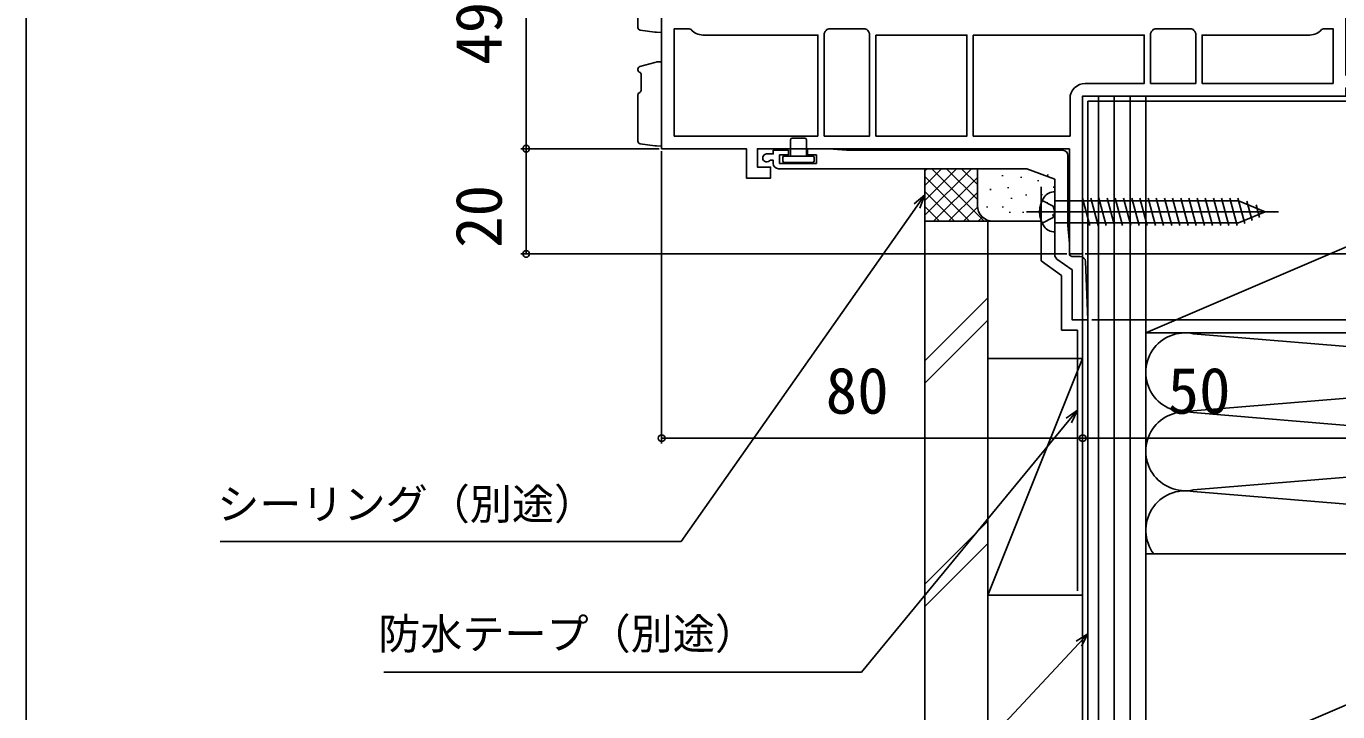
# Model space of a CAD drawing. Units: millimetres, scale not verified. Extents: x -525 to 525, y -783 to 779.
# Drawn here: x -525 to -275.8, y -240 to -109.7 of the extents above; entities that cross this region are included whole.
import ezdxf
from ezdxf.enums import TextEntityAlignment as Align

# ---------------------------------------------------------------- set-up
doc = ezdxf.new("R2010")
doc.units = ezdxf.units.MM
doc.header["$LTSCALE"] = 4
for name, color, linetype in [('0-2_YKK_11', 7, 'Continuous'), ('0-5_YKK_13', 4, 'Continuous'), ('0-7_YKK_D', 6, 'Continuous'), ('0-8_YKK_ZWAK', 7, 'Continuous'), ('0-9_YSS_K', 3, 'Continuous'), ('0-A_YSS_KE', 3, 'Continuous')]:
    doc.layers.add(name, color=color, linetype=linetype)
doc.styles.add('ＭＳ ゴシック', font='')
doc.styles.get('ＭＳ ゴシック').set_extended_font_data('MS Gothic')

msp = doc.modelspace()

# ---------------------------------------------------------------- linework, layer by layer
at = {"layer": '0-2_YKK_11'}
for p, q in [((-373.174, -110.706), (-373.35, -111.087)), ((-311.174, -110.706), (-311.35, -111.087)), ((-335.221, -136.795), (-382.05, -136.795))]:
    msp.add_line(p, q, dxfattribs=at)
for points in [[(-279.05, -83.995), (-274.25, -83.995), (-274.25, -118.995), (-259.25, -118.995), (-259.25, -122.995), (-261.75, -122.995), (-261.75, -121.495), (-274.25, -121.495), (-274.25, -122.995), (-324.25, -122.995), (-324.25, -152.995), (-326.75, -152.995), (-326.75, -132.995)], [(-326.75, -132.995), (-386.05, -132.995), (-386.05, -136.495), (-383.55, -136.495), (-383.55, -138.595), (-388.15, -138.595), (-388.15, -132.995), (-404.25, -132.995), (-404.25, -85.195)], [(-374.55, -130.595), (-401.85, -130.595), (-401.85, -110.195), (-399.042, -110.195), (-398.661, -110.371)], [(-396.45, -111.395), (-374.55, -111.395), (-374.55, -130.595)], [(-373.35, -111.087), (-373.35, -130.595), (-364.75, -130.595), (-364.75, -111.087), (-364.926, -110.706)], [(-365.261, -110.371), (-365.642, -110.195), (-372.458, -110.195), (-372.839, -110.371)], [(-345.05, -111.395), (-312.55, -111.395), (-312.55, -120.595), (-323.75, -120.595)], [(-326.65, -123.495), (-326.65, -130.595), (-345.05, -130.595), (-345.05, -111.395)], [(-311.35, -111.087), (-311.35, -120.595), (-302.75, -120.595), (-302.75, -111.087), (-302.926, -110.706)], [(-303.261, -110.371), (-303.642, -110.195), (-310.458, -110.195), (-310.839, -110.371)], [(-276.65, -120.595), (-301.55, -120.595), (-301.55, -111.395), (-281.05, -111.395)], [(-278.839, -110.371), (-278.458, -110.195), (-276.65, -110.195), (-276.65, -120.595)], [(-384.3, -133.995), (-383.05, -133.995), (-383.05, -133.295), (-380.15, -133.295), (-380.15, -134.195), (-381.85, -134.195), (-381.85, -135.795), (-374.85, -135.795), (-374.85, -134.195), (-376.55, -134.195), (-376.55, -132.995), (-372.55, -132.995), (-369.121, -133.295), (-328.05, -133.295)], [(-327.05, -134.295), (-327.05, -147.566), (-326.75, -150.995), (-326.75, -153.203), (-326.333, -153.495), (-324.709, -153.495)], [(-383.05, -135.795), (-383.05, -135.195), (-383.565, -135.195), (-383.775, -135.281)], [(-329.55, -153.164), (-329.55, -138.795), (-334.879, -136.855)], [(-323.71, -154.453), (-323.25, -165.495), (-326.25, -165.495), (-326.25, -155.995), (-329.124, -153.983)]]:
    msp.add_lwpolyline(points, dxfattribs=at)
msp.add_lwpolyline([(-363.55, -111.395), (-363.55, -130.595), (-346.25, -130.595), (-346.25, -111.395)], close=True, dxfattribs=at)
for centre, radius, start, end in [((-396.45, -108.495), 2.9, 220.32022, 270.00001), ((-375.05, -108.495), 2.9, 310.32022, 319.67978), ((-363.05, -108.495), 2.9, 220.32022, 229.67978), ((-313.05, -108.495), 2.9, 310.32022, 319.67978), ((-301.05, -108.495), 2.9, 220.32022, 229.67978), ((-281.05, -108.495), 2.9, 269.99999, 319.67978), ((-323.75, -123.495), 2.9, 90.00001, 179.99999), ((-384.3, -134.745), 0.75, 90.00002, 314.41533), ((-328.05, -134.295), 1, 0.00001, 89.99999), ((-382.05, -135.795), 1, 180.00001, 269.99999), ((-335.221, -137.795), 1, 70.00005, 90.00006), ((-328.55, -153.164), 1, 180.00003, 235.00002), ((-324.709, -154.495), 1, 2.38595, 90.00002)]:
    msp.add_arc(centre, radius, start, end, dxfattribs=at)
at = {"layer": '0-5_YKK_13'}
for p, q in [((-408.75, -109.959), (-408.75, -101.172)), ((-404.25, -109.395), (-404.25, -110.895)), ((-405.569, -110.833), (-408.318, -110.454)), ((-405.279, -110.873), (-405.569, -110.833)), ((-404.25, -110.895), (-405.22, -110.878)), ((-408.385, -117.393), (-405.567, -116.602)), ((-405.567, -116.602), (-405.312, -116.53)), ((-408.75, -118.005), (-408.75, -117.874)), ((-408.164, -118.995), (-408.164, -121.777)), ((-404.25, -130.995), (-404.25, -117.995)), ((-408.75, -131.559), (-408.75, -122.772)), ((-408.387, -122.291), (-408.346, -122.28)), ((-405.569, -132.433), (-408.318, -132.054)), ((-404.25, -130.995), (-404.25, -132.495)), ((-379.75, -131.295), (-379.75, -134.395)), ((-379.45, -130.995), (-377.05, -130.995)), ((-376.75, -131.295), (-376.75, -134.395)), ((-405.279, -132.473), (-405.569, -132.433)), ((-404.25, -132.495), (-405.22, -132.478)), ((-375.55, -134.395), (-380.95, -134.395)), ((-381.25, -134.695), (-381.25, -135.295)), ((-380.95, -135.595), (-375.55, -135.595)), ((-375.25, -135.295), (-375.25, -134.695)), ((-329.55, -148.795), (-329.55, -141.195)), ((-331.942, -142.845), (-329.823, -143.901)), ((-329.55, -144.995), (-329.823, -143.901)), ((-329.55, -142.895), (-294.62, -142.895)), ((-324.251, -142.395), (-322.858, -147.595)), ((-322.698, -142.395), (-321.305, -147.595)), ((-321.145, -142.395), (-319.752, -147.595)), ((-319.593, -142.395), (-318.199, -147.595)), ((-318.04, -142.395), (-316.646, -147.595)), ((-316.487, -142.395), (-315.093, -147.595)), ((-314.934, -142.395), (-313.54, -147.595)), ((-313.381, -142.395), (-311.988, -147.595)), ((-311.828, -142.395), (-310.435, -147.595)), ((-310.275, -142.395), (-308.882, -147.595)), ((-308.722, -142.395), (-307.329, -147.595)), ((-307.169, -142.395), (-305.776, -147.595)), ((-305.616, -142.395), (-304.223, -147.595)), ((-304.063, -142.395), (-302.67, -147.595)), ((-302.51, -142.395), (-301.117, -147.595)), ((-300.958, -142.395), (-299.564, -147.595)), ((-299.405, -142.395), (-298.011, -147.595)), ((-297.852, -142.395), (-296.458, -147.595)), ((-296.299, -142.395), (-294.905, -147.595)), ((-294.746, -142.395), (-293.456, -147.208)), ((-289.55, -144.995), (-294.62, -142.895)), ((-293.044, -142.953), (-292.058, -146.629)), ((-291.297, -143.676), (-290.661, -146.05)), ((-334.95, -144.995), (-287.05, -144.995)), ((-331.942, -147.145), (-329.823, -146.088)), ((-329.55, -144.995), (-329.823, -146.088)), ((-289.55, -144.995), (-294.62, -147.095)), ((-329.55, -147.095), (-294.62, -147.095))]:
    msp.add_line(p, q, dxfattribs=at)
msp.add_lwpolyline([(-405.185, -116.511), (-404.25, -116.495), (-404.25, -117.995)], dxfattribs=at)
for centre, radius, start, end in [((-408.25, -109.959), 0.5, 180, 262.15041), ((-405.211, -110.378), 0.5, 262.15041, 269), ((-405.177, -117.011), 0.5, 91, 105.68026), ((-408.25, -117.874), 0.5, 105.68026, 180), ((-408.25, -118.005), 0.5, 180, 258.04071), ((-408.745, -118.928), 0.584, 353.42561, 47.95634), ((-408.813, -121.821), 0.65, 314.79991, 3.92106), ((-408.25, -122.772), 0.5, 105.94474, 180), ((-408.25, -131.559), 0.5, 180, 262.15041), ((-379.45, -131.295), 0.3, 90, 180), ((-377.05, -131.295), 0.3, 0, 90), ((-405.211, -131.978), 0.5, 262.15041, 269), ((-380.95, -134.695), 0.3, 90, 180), ((-375.55, -134.695), 0.3, 0, 90), ((-380.95, -135.295), 0.3, 180, 270), ((-375.55, -135.295), 0.3, 270, 0), ((-329.599, -143.594), 2.4, 88.83014, 144.29996), ((-327.65, -144.995), 4.8, 144.29996, 215.70004), ((-329.599, -146.395), 2.4, 215.70004, 271.16986)]:
    msp.add_arc(centre, radius, start, end, dxfattribs=at)
at = {"layer": '0-7_YKK_D'}
for p, q in [((-430, -132.995), (-430, -83.997)), ((-404.75, -132.995), (-431, -132.995)), ((-404.75, -132.995), (-431, -132.995)), ((-430, -152.995), (-430, -132.995)), ((-404.25, -133.495), (-404.25, -188.995)), ((-327.25, -152.995), (-431, -152.995)), ((-324.25, -153.495), (-324.25, -188.995)), ((-324.25, -153.495), (-324.25, -188.995)), ((-323.75, -152.995), (-113.75, -152.995)), ((-323.75, -152.995), (-113.75, -152.995)), ((-322.534, -165.495), (-113.75, -165.495)), ((-324.25, -187.995), (-404.25, -187.995)), ((-274.25, -187.995), (-324.25, -187.995))]:
    msp.add_line(p, q, dxfattribs=at)
for points in [[(-354.25, -141.795), (-355.717, -143.881), (-400.564, -207.672), (-488.159, -207.672)], [(-356.276, -143.488), (-354.25, -141.795), (-355.158, -144.274)], [(-325.25, -182.676), (-326.871, -184.645), (-366.261, -232.458), (-457.038, -232.458)], [(-327.399, -184.21), (-325.25, -182.676), (-326.344, -185.079)], [(-323.25, -225.189), (-324.99, -227.053), (-367.162, -272.233), (-455.348, -272.233)], [(-325.489, -226.587), (-323.25, -225.189), (-324.491, -227.519)]]:
    msp.add_lwpolyline(points, dxfattribs=at)
for centre in [(-430, -132.995), (-430, -132.995), (-430, -152.995), (-404.25, -187.995), (-324.25, -187.995), (-324.25, -187.995)]:
    msp.add_circle(centre, 0.637, dxfattribs=at)
at = {"layer": '0-8_YKK_ZWAK'}
msp.add_line((-525, 747.3), (-525, -782.7), dxfattribs=at)
at = {"layer": '0-9_YSS_K'}
for p, q in [((-312.25, -122.995), (-324.25, -122.995)), ((-324.25, -358.345), (-324.25, -122.995)), ((-321.25, -358.345), (-321.25, -122.995)), ((-318.25, -358.345), (-318.25, -122.995)), ((-315.25, -358.345), (-315.25, -122.995)), ((-312.25, -122.995), (-312.25, -358.345)), ((-312.25, -167.995), (-207.25, -122.995)), ((-354.25, -146.795), (-354.25, -136.795)), ((-354.25, -145.653), (-345.392, -136.795)), ((-354.25, -142.824), (-348.221, -136.795)), ((-354.25, -139.996), (-351.049, -136.795)), ((-354.25, -137.168), (-353.877, -136.795)), ((-352.936, -136.795), (-342.936, -146.795)), ((-350.108, -136.795), (-344.25, -142.653)), ((-347.279, -136.795), (-344.25, -139.824)), ((-344.451, -136.795), (-344.25, -136.996)), ((-344.25, -143.795), (-344.25, -136.795)), ((-354.25, -138.31), (-345.765, -146.795)), ((-352.564, -146.795), (-344.25, -138.481)), ((-339.495, -138.011), (-339.495, -138.211)), ((-335.901, -138.315), (-335.901, -138.515)), ((-332.684, -138.983), (-332.684, -139.183)), ((-330.835, -137.899), (-330.835, -138.099)), ((-354.25, -141.138), (-348.593, -146.795)), ((-349.735, -146.795), (-344.25, -141.31)), ((-341.755, -140.652), (-341.755, -140.852)), ((-338.408, -140.318), (-338.408, -140.518)), ((-334.956, -141.718), (-334.956, -141.918)), ((-332.017, -141.653), (-332.017, -141.853)), ((-329.748, -140.206), (-329.748, -140.406)), ((-354.25, -143.967), (-351.422, -146.795)), ((-346.907, -146.795), (-344.232, -144.12)), ((-342.422, -143.99), (-342.422, -144.19)), ((-339.409, -143.99), (-339.409, -144.19)), ((-337.749, -142.321), (-337.749, -142.521)), ((-331.004, -143.185), (-331.004, -143.385)), ((-341.25, -146.795), (-354.25, -146.795)), ((-344.078, -146.795), (-343.284, -146)), ((-332.1, -146.795), (-341.25, -146.795)), ((-338.083, -144.991), (-338.083, -145.191)), ((-335.568, -144.991), (-335.568, -145.191)), ((-332.186, -144.991), (-332.186, -145.191)), ((-329.917, -145.491), (-329.917, -145.691)), ((-342.25, -161.337), (-354.25, -173.337)), ((-354.25, -177.58), (-342.25, -165.58)), ((-303.218, -168.153), (-216.282, -175.337)), ((-342.25, -217.857), (-342.25, -172.857)), ((-324.25, -172.857), (-342.25, -172.857)), ((-342.25, -217.857), (-324.25, -172.857)), ((-324.25, -172.857), (-324.25, -217.857)), ((-303.218, -182.837), (-216.282, -175.653)), ((-216.282, -190.337), (-303.218, -183.153)), ((-303.218, -197.837), (-216.282, -190.653)), ((-303.218, -198.153), (-216.282, -205.337)), ((-342.25, -203.763), (-354.25, -215.763)), ((-342.25, -208.006), (-354.25, -220.006)), ((-312.25, -254.995), (-207.25, -209.995)), ((-342.25, -217.857), (-324.25, -217.857))]:
    msp.add_line(p, q, dxfattribs=at)
for centre, radius, start, end in [((-341.25, -143.795), 3, 180, 270), ((-304.75, -175.495), 7.5, 78.21647, 281.78351), ((-304.75, -190.495), 7.5, 78.21647, 281.78351), ((-304.75, -205.495), 7.5, 78.21647, 216.8699)]:
    msp.add_arc(centre, radius, start, end, dxfattribs=at)
at = {"layer": '0-A_YSS_KE'}
for p, q in [((-354.25, -358.345), (-354.25, -146.795)), ((-328.25, -167.495), (-328.25, -157.066))]:
    msp.add_line(p, q, dxfattribs=at)
for points in [[(-323.25, -358.345), (-323.25, -123.995), (-234.25, -123.995)], [(-332.15, -140.224), (-332.15, -154.282), (-328.25, -157.066)], [(-342.25, -358.345), (-342.25, -146.795), (-354.25, -146.795)], [(-328.25, -167.495), (-325.25, -167.495), (-325.25, -216.995)], [(-312.25, -209.995), (-312.25, -254.995), (-312.25, -358.345)], [(-207.25, -239.996), (-207.25, -209.995), (-312.25, -209.995), (-312.25, -254.995), (-207.25, -254.995)]]:
    msp.add_lwpolyline(points, dxfattribs=at)
msp.add_lwpolyline([(-207.25, -167.995), (-207.25, -122.995), (-312.25, -122.995), (-312.25, -167.995)], close=True, dxfattribs=at)

# ---------------------------------------------------------------- texts
at = {"layer": '0-7_YKK_D', "style": 'ＭＳ ゴシック'}
for s, p in [('49', (-432, -117.053)), ('20', (-432, -151.859))]:
    msp.add_text(s, height=8.798, rotation=90, dxfattribs=at).set_placement(p, align=Align.BOTTOM_LEFT)
for s, height, p in [('80', 8.798, (-373.08, -185.995)), ('50', 8.798, (-308.114, -185.995)), ('シーリング（別途）', 5.865, (-488.705, -205.217)), ('防水テープ（別途）', 5.865, (-458.129, -229.867))]:
    msp.add_text(s, height=height, dxfattribs=at).set_placement(p, align=Align.BOTTOM_LEFT)

doc.saveas('drawing.dxf')
